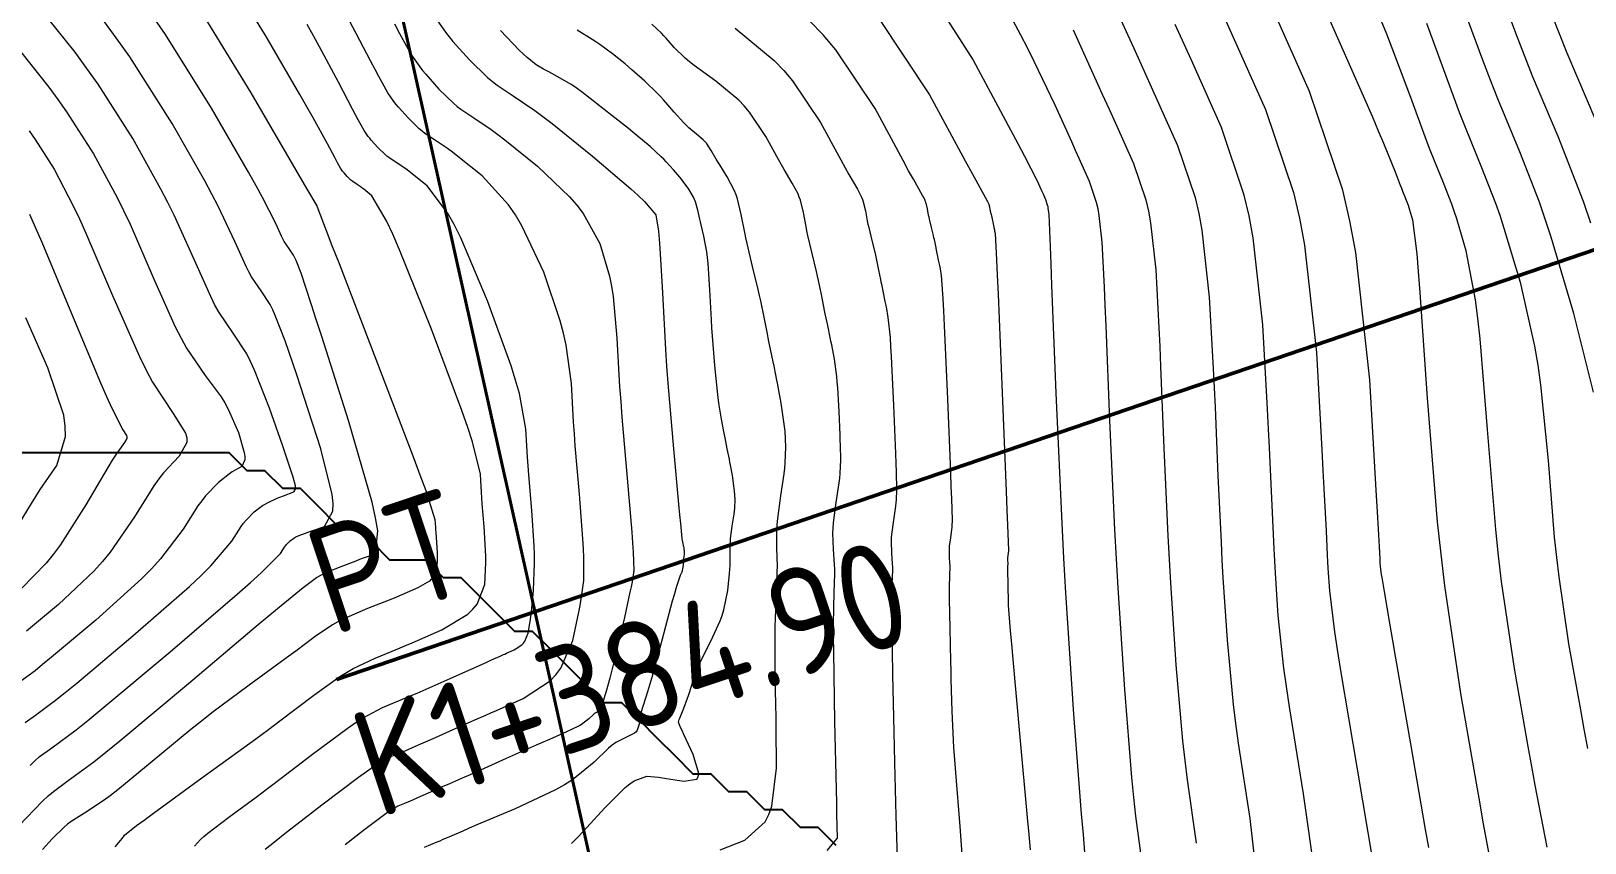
# Model space of a CAD drawing. Header units: millimetres. Extents: x 837475 to 838477, y 1189012 to 1191015.
# Drawn here: x 837564 to 837651, y 1190024.3 to 1190069.8 of the extents above; entities that cross this region are included whole.
import ezdxf

# ---------------------------------------------------------------- set-up
doc = ezdxf.new("R2010")
doc.units = ezdxf.units.MM
doc.header["$LTSCALE"] = 0.3
doc.layers.add('Abscisas TP Y TC', color=250, linetype='Continuous', lineweight=50)
doc.layers.add('CORREDORVIA', color=94, linetype='Continuous', lineweight=40)
for name, color, linetype, lineweight, true_color in [('COTAS 10', 7, 'Continuous', 9, 0x6e3e2d), ('COTAS INT', 7, 'Continuous', 5, 0x9fa19f), ('Escorrentias', 7, 'Continuous', 25, 0x00a8ad)]:
    doc.layers.add(name, color=color, linetype=linetype, lineweight=lineweight, true_color=true_color)
doc.styles.get("Standard").update_dxf_attribs({"font": 'isocp2.shx', "bigfont": '@extfont2.shx'})

msp = doc.modelspace()

# ---------------------------------------------------------------- linework, layer by layer
at = {"layer": 'Abscisas TP Y TC'}
msp.add_line((837665.299, 1190062.224, 1705.277), (837581.105, 1190033.441, 1705.277), dxfattribs=at)
at = {"layer": 'CORREDORVIA'}
msp.add_lwpolyline([(838157.033, 1190996.193), (838237.174, 1190821.339), (838237.001, 1190602.875), (838240.031, 1190437.198), (838223.537, 1190366.272), (838184.199, 1189898.277), (837734.304, 1190149.151), (837849.078, 1189569.699), (837751.159, 1189231.384), (837593.191, 1189234.399), (837695.481, 1189679.225), (837660.573, 1189835.358), (837597.737, 1190012.464), (837490.666, 1190492.599), (837964.301, 1190234.408), (838010.155, 1190346.41), (837974.613, 1190516.877), (837969.419, 1190653.334), (837963.574, 1190795.982), (837910.676, 1191000.965)], close=True, dxfattribs=at)
at = {"layer": 'COTAS 10'}
for points in [[(837645.565, 1190073.886), (837647.22, 1190069.439), (837647.652, 1190068.329), (837648.073, 1190067.271), (837649.5, 1190063.886), (837650.922, 1190060.244), (837651.34, 1190059.024)], [(837626.256, 1190022.882), (837625.866, 1190025.788), (837625.757, 1190026.823), (837625.648, 1190027.957), (837625.247, 1190032.882), (837624.873, 1190038.584), (837624.781, 1190040.207), (837624.693, 1190041.851), (837624.417, 1190047.948), (837624.202, 1190053.268), (837624.154, 1190054.421), (837624.109, 1190055.436), (837623.987, 1190057.948), (837623.822, 1190059.446), (837623.75, 1190059.822), (837623.668, 1190060.182), (837623.276, 1190061.341), (837622.697, 1190062.637), (837622.496, 1190063.083), (837622.277, 1190063.566), (837621.341, 1190065.625), (837620.178, 1190068.068), (837619.816, 1190068.794), (837619.436, 1190069.541), (837617.922, 1190072.416)], [(837642.271, 1190024.038), (837642.095, 1190025.039), (837641.262, 1190029.84), (837640.435, 1190034.634), (837640.264, 1190035.631), (837640.117, 1190036.484), (837639.793, 1190038.371), (837639.66, 1190039.168), (837639.633, 1190039.334), (837639.612, 1190039.476), (837639.57, 1190039.793), (837639.559, 1190039.959), (837639.557, 1190040.006), (837639.554, 1190040.054), (837639.546, 1190040.231), (837639.454, 1190041.875), (837639.399, 1190042.847), (837639.331, 1190044.044), (837638.976, 1190050.231), (837638.189, 1190057.363), (837637.849, 1190059.154), (837637.456, 1190060.865), (837635.592, 1190066.384), (837633.561, 1190070.96)], [(837563.944, 1190028.632), (837564.209, 1190028.883), (837564.453, 1190029.101), (837565.158, 1190029.615), (837566.517, 1190030.624), (837567.174, 1190031.154), (837567.953, 1190031.792), (837571.777, 1190035), (837575.536, 1190038.227), (837576.273, 1190038.877), (837576.878, 1190039.422), (837577.968, 1190040.508), (837578.19, 1190040.859), (837578.248, 1190040.94), (837578.306, 1190041.013), (837578.502, 1190041.216), (837578.701, 1190041.36), (837578.76, 1190041.396), (837578.82, 1190041.43), (837579.053, 1190041.537), (837579.412, 1190041.67), (837579.552, 1190041.721), (837579.709, 1190041.776), (837580.425, 1190042.026), (837580.899, 1190042.868), (837580.904, 1190043.297), (837580.855, 1190043.81), (837580.22, 1190046.373), (837579.311, 1190049.198), (837579.089, 1190049.876), (837578.879, 1190050.51), (837578.226, 1190052.427), (837577.671, 1190053.846), (837577.523, 1190054.166), (837577.377, 1190054.454), (837576.869, 1190055.231), (837576.346, 1190055.999), (837576.19, 1190056.282), (837576.03, 1190056.595), (837575.412, 1190057.979), (837574.479, 1190059.958), (837574.12, 1190060.646), (837573.717, 1190061.395), (837571.898, 1190064.606), (837569.513, 1190068.333), (837568.753, 1190069.408), (837567.95, 1190070.502)], [(837577.106, 1190023.945), (837577.617, 1190024.352), (837577.924, 1190024.592), (837578.303, 1190024.888), (837580.269, 1190026.416), (837582.338, 1190027.979), (837582.782, 1190028.296), (837583.171, 1190028.563), (837584.11, 1190029.113), (837584.848, 1190029.415), (837585.11, 1190029.527), (837585.396, 1190029.651), (837586.638, 1190030.199), (837587.831, 1190030.731), (837588.087, 1190030.845), (837588.311, 1190030.944), (837588.852, 1190031.18), (837589.467, 1190031.45), (837589.738, 1190031.571), (837590.052, 1190031.712), (837591.551, 1190032.385), (837593.064, 1190033.372), (837593.387, 1190033.71), (837593.668, 1190034.077), (837594.338, 1190035.634), (837594.674, 1190037.208), (837594.744, 1190037.586), (837594.805, 1190037.937), (837594.944, 1190038.995), (837594.953, 1190040.276), (837594.932, 1190040.77), (837594.9, 1190041.323), (837594.703, 1190043.82), (837594.473, 1190046.529), (837594.422, 1190047.216), (837594.376, 1190047.875), (837594.254, 1190050.027), (837593.964, 1190052.185), (837593.811, 1190052.848), (837593.627, 1190053.539), (837592.702, 1190056.273), (837591.486, 1190058.874), (837591.12, 1190059.483), (837590.74, 1190060.042), (837589.259, 1190061.658), (837587.896, 1190062.758), (837587.592, 1190062.993), (837587.318, 1190063.197), (837586.591, 1190063.683), (837586.049, 1190064.044), (837585.892, 1190064.169), (837585.731, 1190064.306), (837585.126, 1190064.894), (837584.568, 1190065.515), (837584.438, 1190065.673), (837584.318, 1190065.825), (837583.972, 1190066.324), (837583.472, 1190067.227), (837583.254, 1190067.633), (837583.003, 1190068.108), (837581.809, 1190070.388)], [(837608.587, 1190023.869), (837609.158, 1190024.56), (837609.127, 1190025.871), (837609.113, 1190026.518), (837609.097, 1190027.287), (837609.016, 1190031.086), (837608.949, 1190034.997), (837608.942, 1190035.835), (837608.939, 1190036.568), (837608.969, 1190038.334), (837609.001, 1190039.359), (837609, 1190039.625), (837608.994, 1190039.883), (837608.935, 1190040.753), (837608.905, 1190041.651), (837608.917, 1190041.927), (837608.938, 1190042.215), (837609.086, 1190043.355), (837609.25, 1190044.464), (837609.281, 1190044.732), (837609.305, 1190044.984), (837609.339, 1190045.755), (837609.321, 1190046.571), (837609.312, 1190046.852), (837609.302, 1190047.157), (837609.253, 1190048.454), (837609.176, 1190049.788), (837609.148, 1190050.115), (837609.118, 1190050.425), (837608.983, 1190051.389), (837608.833, 1190052.195), (837608.793, 1190052.404), (837608.753, 1190052.607), (837608.612, 1190053.288), (837608.474, 1190053.943), (837608.436, 1190054.13), (837608.398, 1190054.318), (837608.261, 1190055.017), (837608.099, 1190055.802), (837608.044, 1190056.046), (837607.986, 1190056.3), (837607.742, 1190057.311), (837607.501, 1190058.323), (837607.445, 1190058.577), (837607.394, 1190058.821), (837607.247, 1190059.608), (837607.081, 1190060.297), (837607.018, 1190060.478), (837606.947, 1190060.655), (837606.628, 1190061.26), (837606.176, 1190062.013), (837606.022, 1190062.283), (837605.855, 1190062.58), (837605.145, 1190063.873), (837604.234, 1190065.241), (837603.94, 1190065.585), (837603.628, 1190065.914), (837602.348, 1190066.973), (837601.139, 1190067.847), (837600.871, 1190068.058), (837600.633, 1190068.256), (837600.015, 1190068.858), (837599.563, 1190069.373), (837599.429, 1190069.514), (837599.292, 1190069.656), (837598.767, 1190070.165)], [(837563.146, 1190041.876), (837564.013, 1190043.315), (837564.26, 1190043.703), (837564.509, 1190044.085), (837565.43, 1190045.429), (837565.925, 1190047.069), (837565.906, 1190047.638), (837565.818, 1190048.257), (837564.936, 1190050.91), (837563.705, 1190053.711)]]:
    msp.add_lwpolyline(points, dxfattribs=at)
at = {"layer": 'COTAS INT'}
for points in [[(837568.706, 1190024.074), (837568.903, 1190024.313), (837569.096, 1190024.534), (837569.134, 1190024.582), (837569.166, 1190024.624), (837569.226, 1190024.728), (837569.9, 1190025.259), (837570.32, 1190025.57), (837570.84, 1190025.952), (837573.558, 1190027.925), (837576.574, 1190030.118), (837577.281, 1190030.639), (837577.933, 1190031.122), (837579.829, 1190032.558), (837581.288, 1190033.603), (837581.665, 1190033.841), (837582.031, 1190034.056), (837583.255, 1190034.648), (837584.527, 1190035.162), (837584.923, 1190035.329), (837585.339, 1190035.506), (837586.997, 1190036.234), (837588.45, 1190037.107), (837588.736, 1190037.376), (837588.971, 1190037.656), (837589.401, 1190038.765), (837589.457, 1190039.985), (837589.457, 1190040.335), (837589.45, 1190040.691), (837589.37, 1190042.018), (837589.261, 1190043.296), (837589.237, 1190043.619), (837589.216, 1190043.93), (837589.158, 1190044.945), (837588.714, 1190046.756), (837588.448, 1190047.569), (837588.121, 1190048.518), (837586.423, 1190053.067), (837584.632, 1190057.518), (837584.245, 1190058.404), (837583.906, 1190059.141), (837583.076, 1190060.551), (837582.623, 1190060.916), (837582.522, 1190060.994), (837582.431, 1190061.062), (837582.19, 1190061.224), (837582.01, 1190061.343), (837581.957, 1190061.385), (837581.904, 1190061.431), (837581.703, 1190061.626), (837581.518, 1190061.832), (837581.474, 1190061.885), (837581.435, 1190061.935), (837581.32, 1190062.101), (837581.153, 1190062.401), (837581.081, 1190062.536), (837580.998, 1190062.694), (837580.601, 1190063.451), (837579.788, 1190064.924), (837579.441, 1190065.533), (837579.042, 1190066.229), (837577.164, 1190069.467), (837575.014, 1190072.964)], [(837623.689, 1190073.359), (837625.824, 1190068.661), (837626.331, 1190067.538), (837626.803, 1190066.492), (837628.202, 1190063.359), (837629.183, 1190060.455), (837629.39, 1190059.555), (837629.569, 1190058.613), (837629.983, 1190054.861), (837630.198, 1190050.879), (837630.252, 1190049.792), (837630.303, 1190048.711), (837630.469, 1190044.861), (837630.638, 1190041.132), (837630.691, 1190040.127), (837630.748, 1190039.134), (837630.976, 1190035.646), (837631.323, 1190032.038), (837631.454, 1190030.969), (837631.601, 1190029.87), (837632.256, 1190025.646), (837632.724, 1190021.534)], [(837635.569, 1190073.003), (837637.393, 1190068.89), (837639.096, 1190065.007), (837639.447, 1190064.192), (837639.747, 1190063.49), (837640.397, 1190061.894), (837640.674, 1190061.14), (837640.739, 1190060.969), (837640.798, 1190060.815), (837640.97, 1190060.397), (837641.116, 1190060.025), (837641.158, 1190059.9), (837641.202, 1190059.766), (837641.369, 1190059.205), (837641.6, 1190057.292), (837641.684, 1190056.307), (837641.777, 1190055.124), (837642.185, 1190049.205), (837642.754, 1190042.281), (837642.948, 1190040.465), (837643.158, 1190038.693), (837644.047, 1190032.657), (837644.925, 1190027.625), (837645.127, 1190026.485), (837645.312, 1190025.456), (837645.835, 1190022.657)], [(837651.495, 1190049.548), (837650.394, 1190053.96), (837649.127, 1190058.226), (837648.795, 1190059.243), (837648.471, 1190060.189), (837647.368, 1190063.014), (837646.137, 1190065.983), (837645.732, 1190067.02), (837645.299, 1190068.151), (837643.506, 1190073.014)], [(837563.666, 1190031.027), (837564.246, 1190031.45), (837565.366, 1190032.281), (837565.907, 1190032.717), (837566.548, 1190033.242), (837569.697, 1190035.883), (837572.86, 1190038.659), (837573.51, 1190039.269), (837574.062, 1190039.81), (837575.24, 1190041.191), (837575.76, 1190042.012), (837575.897, 1190042.201), (837576.031, 1190042.372), (837576.491, 1190042.848), (837576.957, 1190043.185), (837577.095, 1190043.269), (837577.237, 1190043.348), (837577.782, 1190043.6), (837578.272, 1190043.791), (837578.379, 1190043.832), (837578.474, 1190043.869), (837578.712, 1190043.956), (837578.803, 1190044.117), (837578.804, 1190044.198), (837578.794, 1190044.296), (837578.673, 1190044.784), (837578.354, 1190045.737), (837578.22, 1190046.129), (837578.066, 1190046.576), (837577.342, 1190048.651), (837576.51, 1190050.777), (837576.288, 1190051.256), (837576.069, 1190051.688), (837575.307, 1190052.852), (837574.523, 1190054.004), (837574.29, 1190054.427), (837574.05, 1190054.897), (837573.124, 1190056.972), (837572.007, 1190059.454), (837571.647, 1190060.181), (837571.264, 1190060.925), (837569.695, 1190063.753), (837567.74, 1190066.803), (837567.114, 1190067.687), (837566.452, 1190068.588), (837563.753, 1190071.985)], [(837614.052, 1190072.382), (837616.751, 1190068.144), (837618.848, 1190064.241), (837619.271, 1190063.448), (837619.625, 1190062.778), (837620.333, 1190061.396), (837620.565, 1190060.885), (837620.619, 1190060.765), (837620.669, 1190060.654), (837620.813, 1190060.333), (837620.91, 1190060.045), (837620.931, 1190059.956), (837620.948, 1190059.863), (837620.989, 1190059.491), (837621.065, 1190057.715), (837621.104, 1190056.736), (837621.152, 1190055.546), (837621.391, 1190049.491), (837621.721, 1190042.21), (837621.825, 1190040.248), (837621.936, 1190038.309), (837622.382, 1190031.5), (837622.81, 1190025.916), (837622.909, 1190024.749), (837622.999, 1190023.748)], [(837573.512, 1190070.852), (837576.305, 1190066.311), (837579.423, 1190060.966), (837579.989, 1190059.995), (837579.99, 1190059.992), (837579.993, 1190059.986), (837579.994, 1190059.985), (837579.996, 1190059.981), (837579.999, 1190059.97), (837580.001, 1190059.965), (837580.003, 1190059.958), (837580.013, 1190059.926), (837580.526, 1190058.595), (837580.845, 1190057.77), (837581.241, 1190056.747), (837583.308, 1190051.401), (837585.377, 1190045.984), (837585.773, 1190044.915), (837586.093, 1190044.033), (837586.61, 1190042.404), (837586.635, 1190041.958), (837586.645, 1190041.821), (837586.656, 1190041.679), (837586.703, 1190041.117), (837586.739, 1190040.533), (837586.742, 1190040.377), (837586.742, 1190040.223), (837586.717, 1190039.687), (837586.528, 1190039.199), (837586.424, 1190039.076), (837586.299, 1190038.957), (837585.66, 1190038.574), (837584.748, 1190038.183), (837584.451, 1190038.06), (837584.134, 1190037.932), (837582.827, 1190037.415), (837581.506, 1190036.838), (837581.181, 1190036.671), (837580.873, 1190036.5), (837579.905, 1190035.858), (837578.817, 1190035.035), (837578.433, 1190034.751), (837578.014, 1190034.443), (837576.2, 1190033.125), (837574.122, 1190031.571), (837573.536, 1190031.113), (837572.945, 1190030.644), (837570.773, 1190028.852), (837568.851, 1190027.27), (837568.418, 1190026.933), (837568.028, 1190026.64), (837566.98, 1190025.946), (837566.237, 1190025.479), (837566.039, 1190025.329), (837565.844, 1190025.17), (837565.172, 1190024.519), (837564.622, 1190023.916)], [(837563.305, 1190025.239), (837564.64, 1190026.624), (837564.952, 1190026.919), (837565.24, 1190027.175), (837566.069, 1190027.781), (837567.508, 1190028.831), (837568.179, 1190029.368), (837568.969, 1190030.012), (837572.808, 1190033.227), (837576.599, 1190036.43), (837577.357, 1190037.067), (837577.991, 1190037.596), (837579.228, 1190038.603), (837579.596, 1190038.871), (837579.682, 1190038.934), (837579.76, 1190038.991), (837579.981, 1190039.158), (837580.296, 1190039.335), (837580.434, 1190039.399), (837580.594, 1190039.469), (837581.352, 1190039.776), (837582.195, 1190040.099), (837582.408, 1190040.178), (837582.613, 1190040.254), (837583.279, 1190040.492), (837583.418, 1190041.766), (837583.29, 1190042.494), (837583.09, 1190043.386), (837581.766, 1190047.963), (837580.268, 1190052.658), (837579.957, 1190053.624), (837579.692, 1190054.445), (837579.111, 1190056.204), (837578.833, 1190056.915), (837578.758, 1190057.076), (837578.685, 1190057.22), (837578.431, 1190057.609), (837578.168, 1190057.995), (837578.09, 1190058.136), (837578.01, 1190058.293), (837577.7, 1190058.987), (837576.951, 1190060.462), (837576.593, 1190061.111), (837576.17, 1190061.865), (837574.101, 1190065.458), (837571.512, 1190069.593), (837570.762, 1190070.688)], [(837573.143, 1190024.101), (837573.473, 1190024.485), (837573.66, 1190024.648), (837573.89, 1190024.836), (837575.069, 1190025.723), (837576.671, 1190026.902), (837577.167, 1190027.276), (837577.687, 1190027.669), (837579.753, 1190029.257), (837581.704, 1190030.706), (837582.15, 1190031.011), (837582.556, 1190031.275), (837583.683, 1190031.88), (837584.787, 1190032.333), (837585.179, 1190032.501), (837585.608, 1190032.686), (837587.467, 1190033.507), (837589.176, 1190034.271), (837589.511, 1190034.42), (837589.784, 1190034.542), (837590.272, 1190034.759), (837590.448, 1190034.836), (837590.525, 1190034.87), (837590.615, 1190034.91), (837591.043, 1190035.103), (837591.475, 1190035.385), (837591.568, 1190035.481), (837591.648, 1190035.586), (837591.839, 1190036.031), (837591.954, 1190036.702), (837591.986, 1190036.95), (837592.018, 1190037.224), (837592.135, 1190038.436), (837592.191, 1190039.967), (837592.185, 1190040.442), (837592.169, 1190040.939), (837592.036, 1190042.919), (837591.867, 1190044.912), (837591.83, 1190045.418), (837591.796, 1190045.903), (837591.706, 1190047.486), (837591.339, 1190049.471), (837591.13, 1190050.209), (837590.874, 1190051.028), (837589.562, 1190054.67), (837588.059, 1190058.196), (837587.682, 1190058.943), (837587.323, 1190059.591), (837586.167, 1190061.104), (837585.26, 1190061.837), (837585.057, 1190061.994), (837584.875, 1190062.13), (837584.391, 1190062.453), (837584.029, 1190062.694), (837583.924, 1190062.777), (837583.818, 1190062.868), (837583.414, 1190063.26), (837583.043, 1190063.674), (837582.956, 1190063.779), (837582.876, 1190063.88), (837582.646, 1190064.212), (837582.313, 1190064.814), (837582.168, 1190065.085), (837582, 1190065.401), (837581.205, 1190066.92), (837580.142, 1190068.9), (837579.806, 1190069.507), (837579.451, 1190070.139)], [(837584.341, 1190070.182), (837584.631, 1190069.64), (837585.299, 1190068.436), (837585.76, 1190067.77), (837585.92, 1190067.567), (837586.094, 1190067.356), (837586.837, 1190066.528), (837587.645, 1190065.744), (837587.859, 1190065.561), (837588.069, 1190065.394), (837588.792, 1190064.913), (837589.761, 1190064.265), (837590.126, 1190063.992), (837590.533, 1190063.679), (837592.35, 1190062.211), (837594.157, 1190060.493), (837594.557, 1190060.022), (837594.914, 1190059.553), (837595.841, 1190057.876), (837596.38, 1190056.05), (837596.492, 1190055.487), (837596.588, 1190054.899), (837596.802, 1190052.567), (837596.956, 1190049.847), (837597.014, 1190049.014), (837597.079, 1190048.145), (837597.369, 1190044.721), (837597.631, 1190041.707), (837597.678, 1190041.098), (837597.714, 1190040.586), (837597.753, 1190039.553), (837597.651, 1190038.908), (837597.599, 1190038.641), (837597.536, 1190038.336), (837597.222, 1190036.916), (837596.863, 1190035.381), (837596.771, 1190035.003), (837596.684, 1190034.645), (837596.398, 1190033.524), (837596.18, 1190032.713), (837596.135, 1190032.55), (837596.097, 1190032.414), (837596.015, 1190032.147), (837595.983, 1190032.048), (837595.976, 1190032.018), (837595.97, 1190031.988), (837595.957, 1190031.866), (837595.921, 1190031.755), (837595.9, 1190031.73), (837595.876, 1190031.707), (837595.75, 1190031.646), (837595.577, 1190031.558), (837595.523, 1190031.518), (837595.466, 1190031.471), (837595.236, 1190031.246), (837594.893, 1190030.969), (837594.764, 1190030.889), (837594.621, 1190030.809), (837593.983, 1190030.507), (837593.019, 1190030.09), (837592.67, 1190029.936), (837592.286, 1190029.765), (837590.601, 1190029.011), (837588.95, 1190028.27), (837588.586, 1190028.107), (837588.263, 1190027.964), (837587.432, 1190027.601), (837586.838, 1190027.346), (837586.664, 1190027.27), (837586.486, 1190027.192), (837585.808, 1190026.891), (837585.184, 1190026.616), (837585.04, 1190026.553), (837584.909, 1190026.497), (837584.538, 1190026.345), (837584.066, 1190026.069), (837583.871, 1190025.935), (837583.647, 1190025.775), (837582.608, 1190024.99), (837581.581, 1190024.18)], [(837586.625, 1190070.547), (837587.202, 1190069.715), (837587.402, 1190069.461), (837587.619, 1190069.198), (837588.549, 1190068.162), (837589.558, 1190067.182), (837589.826, 1190066.954), (837590.088, 1190066.744), (837590.993, 1190066.142), (837592.205, 1190065.333), (837592.661, 1190064.992), (837593.17, 1190064.6), (837595.442, 1190062.765), (837597.574, 1190060.944), (837597.994, 1190060.561), (837598.341, 1190060.231), (837598.98, 1190059.479), (837599.133, 1190058.561), (837599.173, 1190058.126), (837599.213, 1190057.613), (837599.351, 1190055.108), (837599.526, 1190051.935), (837599.589, 1190051), (837599.659, 1190050.041), (837599.967, 1190046.375), (837600.252, 1190043.276), (837600.309, 1190042.674), (837600.356, 1190042.183), (837600.442, 1190041.338), (837600.465, 1190041.223), (837600.47, 1190041.193), (837600.476, 1190041.163), (837600.497, 1190041.062), (837600.517, 1190040.965), (837600.522, 1190040.938), (837600.527, 1190040.91), (837600.545, 1190040.811), (837600.56, 1190040.716), (837600.563, 1190040.692), (837600.565, 1190040.668), (837600.57, 1190040.59), (837600.567, 1190040.506), (837600.564, 1190040.48), (837600.561, 1190040.452), (837600.545, 1190040.339), (837600.529, 1190040.224), (837600.526, 1190040.194), (837600.524, 1190040.166), (837600.524, 1190039.971), (837600.522, 1190039.936), (837600.519, 1190039.898), (837600.504, 1190039.738), (837600.466, 1190039.557), (837600.45, 1190039.506), (837600.432, 1190039.454), (837600.343, 1190039.264), (837600.124, 1190038.601), (837600.023, 1190038.252), (837599.904, 1190037.83), (837599.33, 1190035.709), (837598.751, 1190033.562), (837598.628, 1190033.125), (837598.523, 1190032.755), (837598.28, 1190031.988), (837598.167, 1190031.639), (837598.143, 1190031.534), (837598.122, 1190031.424), (837598.075, 1190030.997), (837597.947, 1190030.602), (837597.876, 1190030.513), (837597.789, 1190030.434), (837597.345, 1190030.219), (837596.734, 1190029.908), (837596.543, 1190029.766), (837596.341, 1190029.601), (837595.529, 1190028.806), (837594.317, 1190027.827), (837593.864, 1190027.546), (837593.358, 1190027.261), (837591.105, 1190026.197), (837588.965, 1190025.292), (837588.531, 1190025.108), (837588.166, 1190024.953), (837587.419, 1190024.63), (837587.021, 1190024.455), (837586.876, 1190024.392), (837586.716, 1190024.323), (837586.012, 1190024.023)], [(837616.236, 1190022.34), (837616.036, 1190025.211), (837615.778, 1190028.223), (837615.725, 1190028.948), (837615.679, 1190029.625), (837615.58, 1190031.675), (837615.534, 1190033.447), (837615.521, 1190033.948), (837615.509, 1190034.455), (837615.468, 1190036.322), (837615.44, 1190037.936), (837615.437, 1190038.282), (837615.436, 1190038.584), (837615.448, 1190039.312), (837615.461, 1190039.735), (837615.461, 1190039.845), (837615.458, 1190039.952), (837615.434, 1190040.311), (837615.422, 1190040.681), (837615.427, 1190040.795), (837615.436, 1190040.914), (837615.497, 1190041.384), (837615.564, 1190041.842), (837615.577, 1190041.953), (837615.587, 1190042.057), (837615.601, 1190042.375), (837615.558, 1190043.581), (837615.533, 1190044.245), (837615.501, 1190045.051), (837615.336, 1190049.157), (837615.159, 1190053.284), (837615.119, 1190054.105), (837615.083, 1190054.786), (837614.987, 1190056.082), (837614.919, 1190056.449), (837614.9, 1190056.544), (837614.882, 1190056.636), (837614.818, 1190056.946), (837614.755, 1190057.244), (837614.721, 1190057.414), (837614.658, 1190057.732), (837614.584, 1190058.09), (837614.56, 1190058.201), (837614.533, 1190058.316), (837614.422, 1190058.776), (837614.312, 1190059.237), (837614.287, 1190059.353), (837614.264, 1190059.463), (837614.197, 1190059.822), (837614.121, 1190060.135), (837614.093, 1190060.218), (837614.06, 1190060.298), (837613.915, 1190060.574), (837613.406, 1190061.479), (837613.144, 1190061.956), (837612.83, 1190062.532), (837611.259, 1190065.432), (837609.06, 1190068.734), (837608.35, 1190069.564), (837607.596, 1190070.357)], [(837611.473, 1190070.481), (837614.316, 1190066.212), (837616.317, 1190062.509), (837616.705, 1190061.793), (837617.021, 1190061.212), (837617.559, 1190060.23), (837617.617, 1190060.12), (837617.63, 1190060.087), (837617.642, 1190060.054), (837617.672, 1190059.929), (837617.699, 1190059.785), (837617.708, 1190059.74), (837617.718, 1190059.694), (837617.762, 1190059.509), (837617.807, 1190059.325), (837617.817, 1190059.278), (837617.827, 1190059.234), (837617.857, 1190059.09), (837617.882, 1190058.963), (837617.889, 1190058.928), (837617.896, 1190058.894), (837617.921, 1190058.775), (837617.947, 1190058.65), (837617.954, 1190058.613), (837617.961, 1190058.575), (837617.989, 1190058.428), (837618.065, 1190056.966), (837618.104, 1190056.099), (837618.15, 1190055.032), (837618.378, 1190049.508), (837618.6, 1190043.999), (837618.643, 1190042.941), (837618.677, 1190042.085), (837618.732, 1190040.684), (837618.728, 1190040.593), (837618.725, 1190040.563), (837618.721, 1190040.531), (837618.702, 1190040.399), (837618.684, 1190040.263), (837618.682, 1190040.229), (837618.68, 1190040.196), (837618.684, 1190040.09), (837618.691, 1190039.986), (837618.692, 1190039.955), (837618.692, 1190039.924), (837618.688, 1190039.802), (837618.684, 1190039.592), (837618.685, 1190039.505), (837618.686, 1190039.405), (837618.693, 1190038.94), (837618.705, 1190038.401), (837618.713, 1190038.111), (837618.726, 1190037.6), (837618.833, 1190036.162), (837618.896, 1190035.433), (837618.973, 1190034.561), (837619.372, 1190030.214), (837619.785, 1190025.718), (837619.872, 1190024.751), (837619.947, 1190023.905)], [(837635.939, 1190022.311), (837635.256, 1190027.028), (837634.468, 1190031.911), (837634.303, 1190033.043), (837634.161, 1190034.079), (837633.841, 1190037.028), (837633.685, 1190039.409), (837633.646, 1190040.087), (837633.61, 1190040.773), (837633.354, 1190046.432), (837633.301, 1190047.477), (837633.242, 1190048.601), (837632.98, 1190053.318), (837632.442, 1190058.196), (837632.21, 1190059.421), (837631.94, 1190060.592), (837630.665, 1190064.367), (837629.055, 1190067.981), (837628.575, 1190069.051), (837628.08, 1190070.15)], [(837630.819, 1190070.564), (837631.308, 1190069.47), (837633.128, 1190065.376), (837634.698, 1190060.729), (837635.029, 1190059.288), (837635.316, 1190057.779), (837635.978, 1190051.775), (837636.286, 1190046.322), (837636.35, 1190045.162), (837636.404, 1190044.154), (837636.52, 1190041.775), (837636.582, 1190040.413), (837636.602, 1190040.046), (837636.622, 1190039.684), (837636.706, 1190038.411), (837636.998, 1190036.12), (837637.151, 1190035.116), (837637.335, 1190033.951), (837638.257, 1190028.411), (837639.155, 1190023.088)], [(837648.897, 1190024.052), (837648.24, 1190027.515), (837648.045, 1190028.577), (837647.845, 1190029.684), (837647.077, 1190034.052), (837646.357, 1190038.941), (837646.187, 1190040.377), (837646.03, 1190041.848), (837645.569, 1190047.456), (837645.157, 1190052.542), (837645.03, 1190053.684), (837644.898, 1190054.711), (837644.377, 1190057.456), (837643.844, 1190059.253), (837643.704, 1190059.681), (837643.567, 1190060.08), (837643.103, 1190061.269), (837642.553, 1190062.608), (837642.362, 1190063.1), (837642.155, 1190063.646), (837641.269, 1190066.055), (837640.225, 1190068.825), (837639.918, 1190069.597), (837639.603, 1190070.371)], [(837642.141, 1190070.217), (837643.636, 1190066.151), (837643.985, 1190065.231), (837644.307, 1190064.4), (837645.235, 1190062.141), (837646.019, 1190060.135), (837646.249, 1190059.462), (837646.485, 1190058.74), (837647.386, 1190055.708), (837648.197, 1190052.13), (837648.377, 1190051.062), (837648.537, 1190049.961), (837648.953, 1190045.708), (837649.305, 1190041.415), (837649.426, 1190040.289), (837649.556, 1190039.19), (837650.107, 1190035.446), (837650.765, 1190031.743), (837650.963, 1190030.669), (837651.167, 1190029.575)], [(837649.14, 1190070.727), (837649.572, 1190069.637), (837650.009, 1190068.558), (837651.633, 1190064.758)], [(837562.9, 1190069.261), (837564.986, 1190066.636), (837565.498, 1190065.94), (837565.981, 1190065.257), (837567.491, 1190062.9), (837568.81, 1190060.455), (837569.173, 1190059.716), (837569.535, 1190058.951), (837570.836, 1190055.964), (837572.07, 1190053.199), (837572.39, 1190052.573), (837572.701, 1190052.008), (837573.746, 1190050.473), (837574.631, 1190049.291), (837574.841, 1190048.948), (837575.036, 1190048.599), (837575.612, 1190047.284), (837575.929, 1190046.165), (837575.961, 1190045.941), (837575.968, 1190045.753), (837575.792, 1190045.381), (837575.387, 1190045.163), (837575.251, 1190045.072), (837575.103, 1190044.967), (837574.48, 1190044.48), (837573.757, 1190043.731), (837573.546, 1190043.462), (837573.33, 1190043.166), (837572.512, 1190041.873), (837571.245, 1190040.198), (837570.746, 1190039.66), (837570.183, 1190039.09), (837567.616, 1190036.767), (837565.143, 1190034.692), (837564.639, 1190034.28), (837564.214, 1190033.937), (837563.335, 1190033.285)], [(837594.264, 1190024.251), (837594.582, 1190024.578), (837594.906, 1190024.917), (837596.134, 1190026.251), (837597.268, 1190027.386), (837597.533, 1190027.6), (837597.777, 1190027.77), (837598.48, 1190028.025), (837599.141, 1190027.964), (837599.358, 1190027.936), (837599.59, 1190027.903), (837600.55, 1190027.743), (837601.272, 1190027.857), (837601.355, 1190027.996), (837601.385, 1190028.183), (837601.071, 1190029.249), (837600.551, 1190030.362), (837600.452, 1190030.578), (837600.372, 1190030.755), (837600.247, 1190031.06), (837600.295, 1190031.206), (837600.324, 1190031.282), (837600.359, 1190031.373), (837600.545, 1190031.829), (837600.763, 1190032.395), (837600.818, 1190032.556), (837600.872, 1190032.719), (837601.048, 1190033.32), (837601.302, 1190034.04), (837601.404, 1190034.278), (837601.521, 1190034.531), (837602.059, 1190035.583), (837602.589, 1190036.724), (837602.701, 1190037.034), (837602.798, 1190037.341), (837603.021, 1190038.428), (837603.116, 1190039.387), (837603.131, 1190039.614), (837603.142, 1190039.824), (837603.144, 1190040.443), (837603.146, 1190040.997), (837603.157, 1190041.166), (837603.172, 1190041.342), (837603.267, 1190042.033), (837603.367, 1190042.712), (837603.385, 1190042.879), (837603.399, 1190043.038), (837603.418, 1190043.537), (837603.392, 1190044.01), (837603.377, 1190044.152), (837603.36, 1190044.299), (837603.272, 1190044.867), (837603.163, 1190045.463), (837603.131, 1190045.626), (837603.1, 1190045.789), (837602.982, 1190046.373), (837602.858, 1190046.98), (837602.823, 1190047.157), (837602.787, 1190047.339), (837602.654, 1190048.03), (837602.515, 1190048.929), (837602.476, 1190049.242), (837602.436, 1190049.582), (837602.289, 1190051.041), (837602.153, 1190052.687), (837602.121, 1190053.145), (837602.092, 1190053.605), (837602.003, 1190055.274), (837601.909, 1190056.754), (837601.875, 1190057.096), (837601.839, 1190057.407), (837601.68, 1190058.281), (837601.519, 1190058.92), (837601.48, 1190059.082), (837601.444, 1190059.239), (837601.336, 1190059.752), (837601.203, 1190060.218), (837601.151, 1190060.345), (837601.093, 1190060.471), (837600.83, 1190060.919), (837600.513, 1190061.356), (837600.422, 1190061.475), (837600.329, 1190061.593), (837599.981, 1190062.011), (837599.56, 1190062.46), (837599.422, 1190062.598), (837599.274, 1190062.74), (837598.661, 1190063.302), (837597.923, 1190063.934), (837597.696, 1190064.122), (837597.459, 1190064.315), (837596.52, 1190065.056), (837595.659, 1190065.726), (837595.47, 1190065.874), (837595.304, 1190066.005), (837594.884, 1190066.342), (837594.521, 1190066.604), (837594.391, 1190066.688), (837594.248, 1190066.776), (837593.624, 1190067.135), (837592.987, 1190067.488), (837592.836, 1190067.573), (837592.696, 1190067.651), (837592.283, 1190067.888), (837591.768, 1190068.303), (837591.564, 1190068.494), (837591.334, 1190068.718), (837590.281, 1190069.805)], [(837602.579, 1190023.892), (837603.963, 1190024.432), (837605.099, 1190025.47), (837605.314, 1190025.882), (837605.486, 1190026.347), (837605.748, 1190028.475), (837605.725, 1190030.807), (837605.717, 1190031.401), (837605.709, 1190031.974), (837605.676, 1190033.854), (837605.662, 1190035.521), (837605.666, 1190035.959), (837605.673, 1190036.386), (837605.73, 1190037.844), (837605.783, 1190039.145), (837605.788, 1190039.474), (837605.79, 1190039.789), (837605.764, 1190040.812), (837605.767, 1190041.828), (837605.787, 1190042.137), (837605.816, 1190042.46), (837605.99, 1190043.728), (837606.172, 1190044.971), (837606.206, 1190045.278), (837606.232, 1190045.569), (837606.267, 1190046.485), (837606.218, 1190047.352), (837606.192, 1190047.612), (837606.16, 1190047.881), (837605.999, 1190048.923), (837605.832, 1190049.849), (837605.797, 1190050.045), (837605.765, 1190050.214), (837605.69, 1190050.606), (837605.627, 1190050.906), (837605.603, 1190051.018), (837605.577, 1190051.142), (837605.458, 1190051.693), (837605.314, 1190052.379), (837605.272, 1190052.588), (837605.229, 1190052.806), (837605.063, 1190053.659), (837604.856, 1190054.659), (837604.787, 1190054.968), (837604.713, 1190055.292), (837604.402, 1190056.578), (837604.095, 1190057.866), (837604.024, 1190058.19), (837603.959, 1190058.5), (837603.772, 1190059.502), (837603.561, 1190060.378), (837603.48, 1190060.608), (837603.39, 1190060.834), (837602.984, 1190061.604), (837602.561, 1190062.28), (837602.461, 1190062.446), (837602.367, 1190062.603), (837602.089, 1190063.094), (837601.821, 1190063.495), (837601.735, 1190063.596), (837601.643, 1190063.692), (837601.268, 1190064.003), (837600.827, 1190064.363), (837600.694, 1190064.491), (837600.556, 1190064.63), (837600.019, 1190065.235), (837599.42, 1190065.917), (837599.244, 1190066.104), (837599.062, 1190066.292), (837598.366, 1190066.967), (837597.648, 1190067.611), (837597.452, 1190067.78), (837597.257, 1190067.944), (837596.563, 1190068.501), (837595.841, 1190069.027), (837595.628, 1190069.171), (837595.409, 1190069.314), (837594.571, 1190069.828)], [(837603.427, 1190069.944), (837605.612, 1190068.135), (837606.145, 1190067.574), (837606.647, 1190066.988), (837608.202, 1190064.653), (837609.342, 1190062.556), (837609.583, 1190062.12), (837609.791, 1190061.746), (837610.271, 1190060.917), (837610.503, 1190060.477), (837610.555, 1190060.348), (837610.601, 1190060.216), (837610.722, 1190059.715), (837610.829, 1190059.142), (837610.866, 1190058.965), (837610.907, 1190058.78), (837611.082, 1190058.044), (837611.26, 1190057.308), (837611.302, 1190057.123), (837611.342, 1190056.946), (837611.46, 1190056.375), (837611.559, 1190055.866), (837611.587, 1190055.729), (837611.614, 1190055.594), (837611.715, 1190055.117), (837611.817, 1190054.622), (837611.847, 1190054.474), (837611.876, 1190054.322), (837611.985, 1190053.736), (837612.1, 1190052.605), (837612.134, 1190052.11), (837612.167, 1190051.536), (837612.295, 1190048.806), (837612.402, 1190046.104), (837612.422, 1190045.548), (837612.44, 1190045.076), (837612.47, 1190044.065), (837612.446, 1190043.52), (837612.429, 1190043.343), (837612.407, 1190043.153), (837612.291, 1190042.37), (837612.187, 1190041.565), (837612.172, 1190041.361), (837612.164, 1190041.166), (837612.185, 1190040.532), (837612.226, 1190039.918), (837612.23, 1190039.735), (837612.231, 1190039.547), (837612.209, 1190038.823), (837612.188, 1190037.576), (837612.19, 1190037.058), (837612.195, 1190036.466), (837612.242, 1190033.704), (837612.313, 1190030.515), (837612.333, 1190029.653), (837612.354, 1190028.8), (837612.433, 1190025.797), (837612.492, 1190023.427)], [(837622.35, 1190069.854), (837623.989, 1190066.248), (837624.372, 1190065.401), (837624.724, 1190064.62), (837625.739, 1190062.35), (837626.425, 1190060.319), (837626.57, 1190059.689), (837626.695, 1190059.029), (837626.985, 1190056.404), (837627.153, 1190053.158), (837627.203, 1190052.106), (837627.253, 1190050.989), (837627.443, 1190046.404), (837627.665, 1190041.491), (837627.736, 1190040.167), (837627.81, 1190038.859), (837628.111, 1190034.264), (837628.485, 1190029.998), (837628.606, 1190028.896), (837628.734, 1190027.829), (837629.256, 1190024.264)], [(837563.881, 1190064.193), (837564.222, 1190063.711), (837565.288, 1190062.047), (837566.357, 1190059.984), (837566.7, 1190059.251), (837567.064, 1190058.447), (837568.548, 1190054.956), (837570.055, 1190051.541), (837570.433, 1190050.784), (837570.794, 1190050.11), (837571.957, 1190048.357), (837572.648, 1190047.248), (837572.711, 1190046.979), (837572.718, 1190046.727), (837572.282, 1190045.957), (837571.414, 1190045.033), (837571.148, 1190044.684), (837570.872, 1190044.295), (837569.784, 1190042.556), (837568.428, 1190040.586), (837567.983, 1190040.052), (837567.507, 1190039.522), (837565.535, 1190037.65), (837563.738, 1190036.143)], [(837563.903, 1190059.514), (837564.227, 1190058.786), (837564.592, 1190057.943), (837566.259, 1190053.948), (837567.881, 1190050.066), (837568.218, 1190049.294), (837568.505, 1190048.654), (837569.135, 1190047.437), (837569.339, 1190047.108), (837569.358, 1190047.029), (837569.36, 1190046.955), (837569.231, 1190046.727), (837568.754, 1190046.073), (837568.537, 1190045.73), (837568.283, 1190045.316), (837567.057, 1190043.238), (837565.612, 1190040.974), (837565.219, 1190040.443), (837564.831, 1190039.954), (837563.454, 1190038.534)]]:
    msp.add_lwpolyline(points, dxfattribs=at)
at = {"layer": 'Escorrentias'}
msp.add_polyline3d([(837609.079, 1190024.144, 0), (837608.079, 1190025.144, 0), (837607.079, 1190025.144, 0), (837606.08, 1190026.144, 0), (837605.08, 1190026.144, 0), (837604.08, 1190027.143, 0), (837603.081, 1190027.143, 0), (837602.081, 1190028.143, 0), (837601.081, 1190028.143, 0), (837600.082, 1190029.143, 0), (837599.082, 1190030.142, 0), (837598.082, 1190031.142, 0), (837597.083, 1190032.142, 0), (837596.083, 1190032.142, 0), (837595.083, 1190033.141, 0), (837593.084, 1190035.141, 0), (837592.084, 1190036.14, 0), (837591.085, 1190036.14, 0), (837590.085, 1190037.14, 0), (837589.085, 1190038.14, 0), (837588.086, 1190039.139, 0), (837587.086, 1190039.139, 0), (837586.086, 1190040.139, 0), (837584.087, 1190040.139, 0), (837583.087, 1190041.139, 0), (837582.088, 1190042.138, 0), (837581.088, 1190042.138, 0), (837580.088, 1190043.138, 0), (837579.089, 1190044.138, 0), (837578.089, 1190044.138, 0), (837577.089, 1190045.137, 0), (837576.09, 1190045.137, 0), (837575.09, 1190046.137, 0), (837560.095, 1190046.137, 0)], dxfattribs=at)

# ---------------------------------------------------------------- texts
at = {"layer": 'Abscisas TP Y TC'}
for s, p in [('PT', (837580.872, 1190035.845)), ('K1+384.90', (837583.415, 1190025.631))]:
    msp.add_text(s, height=6, rotation=18.49293, dxfattribs=at).set_placement(p)

doc.saveas('drawing.dxf')
